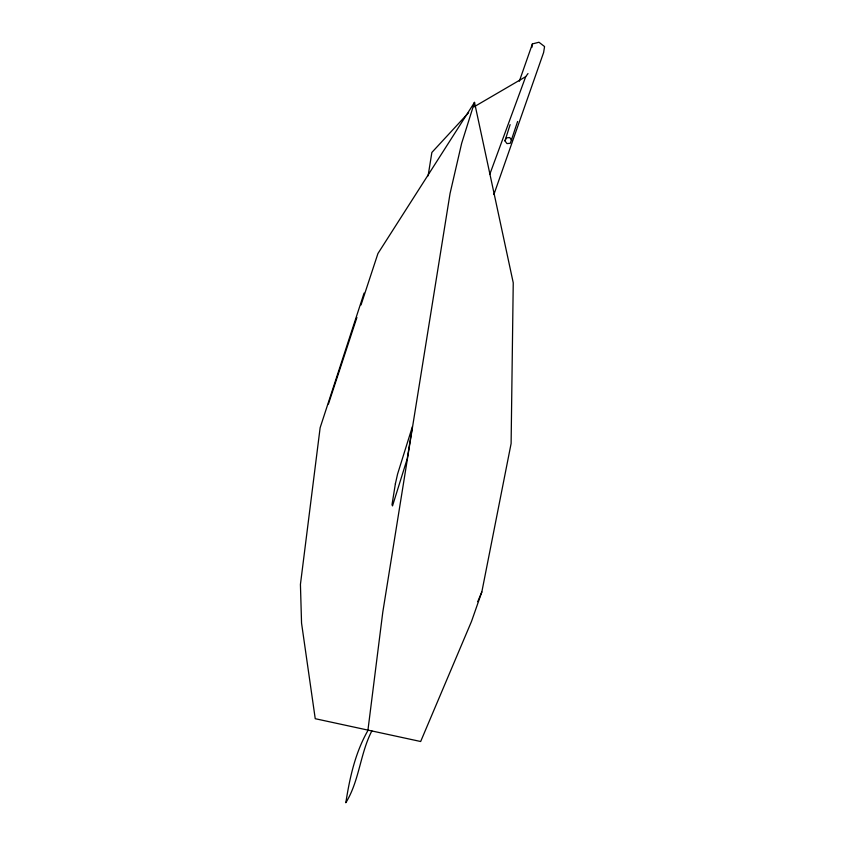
<?xml version="1.0" encoding="UTF-8"?>
<svg xmlns="http://www.w3.org/2000/svg" width="845" height="845" viewBox="0 0 845 845"><rect width="100%" height="100%" fill="white"/><g stroke="black" fill="none" stroke-linecap="round" stroke-linejoin="round"><path stroke-width="1.27" d="M474.235 104.632L474.51 102.372L377.937 253.521L361.026 304.95M367.945 730.101L382.785 612.171L450.058 193.473L461.655 143.301L474.51 102.372L513.242 282.79L511.109 443.54L481.819 591.975L471.51 621.402L420.662 741.509L315.238 718.704L301.549 623.145L300.429 584.402L320.139 427.718L364.079 293.099M428.109 175.844L431.869 152.449L468.584 112.712M531.832 47.489L532.403 43.919L538.973 42.25L544.571 46.549L543.62 52.506L493.892 194.498M517.605 121.479L510.295 143.28L506.947 143.587L504.972 140.893L510.116 124.616M328.43 404.026L356.896 317.488M519.316 81.278L532.403 43.919M489.815 174.239L525.706 76.663L528.009 73.557M477.721 601.682L481.819 591.975M371.874 730.851C360.044 753.74 359.484 780.59 345.827 802.75C349.777 777.474 355.312 752.293 368.272 729.9M504.972 140.893L506.345 137.872L509.693 137.555L511.669 140.259M473.96 106.892L525.706 76.663M395.386 483.784L392.027 504.645L392.513 505.891L407.216 458.835L412.423 426.556L397.551 474.161L395.386 483.784"/></g></svg>
